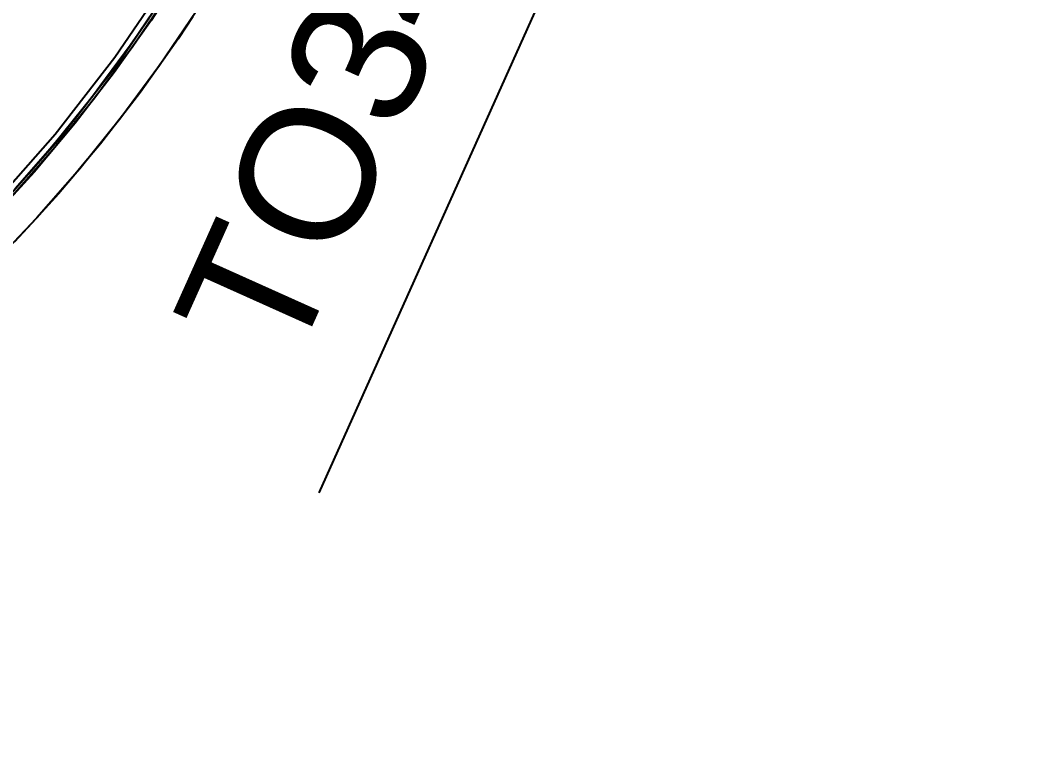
# Model space of a CAD drawing. Extents: x -29293 to 30124, y -19360 to 22650.
# Drawn here: x 6064 to 8338, y 6649 to 8319 of the extents above; entities that cross this region are included whole.
import ezdxf

# ---------------------------------------------------------------- set-up
doc = ezdxf.new("R2010")
doc.units = 0
doc.linetypes.add('XKITLINE00', pattern=[0])
doc.linetypes.add('XKITLINE05', pattern=[8, 3, -1, 1, -1, 1, -1])
doc.layers.get('0').update_dxf_attribs({"linetype": 'CONTINUOUS', "lineweight": 25})
doc.layers.get('DEFPOINTS').update_dxf_attribs({"color": 3, "linetype": 'CONTINUOUS', "lineweight": 25})
doc.layers.add('01粗实线层', color=7, linetype='CONTINUOUS', lineweight=60)
doc.layers.add('part1', color=7, linetype='CONTINUOUS')
doc.layers.add('text', color=7, linetype='CONTINUOUS')
doc.styles.add('HZ', font='arial.ttf', dxfattribs={"width": 0.7})
doc.styles.add('STYLE_1', font='arial.ttf', dxfattribs={"height": 0.2})
doc.dimstyles.get("Standard").update_dxf_attribs({"dimscale": 20, "dimtxt": 3, "dimasz": 3.5, "dimexe": 2, "dimexo": 2, "dimgap": 1, "dimtad": 1, "dimdec": 0, "dimdsep": 46, "dimtxsty": 'HZ', "dimblk": 'OBLIQUE', "dimcen": 0, "dimclrd": 1, "dimclre": 1, "dimclrt": 1, "dimadec": 1, "dimazin": 2, "dimtfac": 1, "dimtdec": 0, "dimtmove": 1, "dimatfit": 0, "dimldrblk": 'OBLIQUE', "dimfxl": 0, "dimtolj": 1, "dimtzin": 0, "dimarcsym": 0})

# ---------------------------------------------------------------- blocks, each defined once
blk = doc.blocks.new('*D803')
at = {"layer": 'part1', "color": 6, "linetype": 'XKITLINE05'}
for p, q in [((1096.122, 1635.804), (1097.358, 1637.623)), ((1096.235, 1635.722), (1097.476, 1637.548)), ((1094.774, 1634.067), (1096.122, 1635.804)), ((1094.882, 1633.978), (1096.235, 1635.722)), ((1093.32, 1632.418), (1094.774, 1634.067)), ((1093.422, 1632.322), (1094.882, 1633.978))]:
    blk.add_line(p, q, dxfattribs=at)
blk = doc.blocks.new('*D806')
at = {"layer": 'part1', "color": 6, "linetype": 'XKITLINE05'}
for p, q in [((1097.342, 1637.245), (1096.531, 1636.049)), ((1097.291, 1637.277), (1096.844, 1636.617)), ((1097.963, 1636.842), (1097.135, 1635.621)), ((1096.844, 1636.617), (1096.482, 1636.083)), ((1096.471, 1636.069), (1095.788, 1635.146)), ((1096.482, 1636.083), (1096.471, 1636.069)), ((1096.531, 1636.049), (1095.672, 1634.887)), ((1097.135, 1635.621), (1096.258, 1634.435)), ((1095.788, 1635.146), (1095.624, 1634.924)), ((1095.624, 1634.924), (1095.405, 1634.652)), ((1095.672, 1634.887), (1094.765, 1633.762)), ((1095.405, 1634.652), (1094.72, 1633.8)), ((1096.258, 1634.435), (1095.332, 1633.286)), ((1094.72, 1633.8), (1093.872, 1632.832)), ((1094.765, 1633.762), (1093.814, 1632.674)), ((1095.332, 1633.286), (1094.361, 1632.175)), ((1094.361, 1632.175), (1093.344, 1631.106))]:
    blk.add_line(p, q, dxfattribs=at)
blk = doc.blocks.new('*D808')
at = {"layer": 'part1', "color": 6, "linetype": 'XKITLINE05'}
for p, q in [((1097.731, 1637.85), (1096.945, 1636.638)), ((1096.945, 1636.638), (1096.109, 1635.459)), ((1096.895, 1636.672), (1096.539, 1636.169)), ((1097.885, 1636.728), (1097.557, 1636.223)), ((1096.539, 1636.169), (1096.061, 1635.494)), ((1096.557, 1636.194), (1096.539, 1636.169)), ((1097.557, 1636.223), (1097.214, 1635.738)), ((1097.214, 1635.738), (1097.049, 1635.505)), ((1096.061, 1635.494), (1095.179, 1634.352)), ((1096.109, 1635.459), (1095.226, 1634.315)), ((1097.049, 1635.505), (1096.704, 1635.018)), ((1095.708, 1635.037), (1095.534, 1634.812)), ((1096.704, 1635.018), (1096.346, 1634.555)), ((1095.534, 1634.812), (1095.179, 1634.352)), ((1096.346, 1634.555), (1096.162, 1634.316)), ((1095.179, 1634.352), (1094.251, 1633.248)), ((1095.226, 1634.315), (1094.297, 1633.208)), ((1096.162, 1634.316), (1095.802, 1633.851)), ((1095.802, 1633.851), (1095.433, 1633.41)), ((1095.433, 1633.41), (1095.225, 1633.162)), ((1094.251, 1633.248), (1093.279, 1632.182)), ((1094.297, 1633.208), (1093.322, 1632.141)), ((1095.225, 1633.162), (1094.853, 1632.721)), ((1094.853, 1632.721), (1094.475, 1632.306)), ((1094.475, 1632.306), (1094.238, 1632.046)), ((1094.238, 1632.046), (1093.859, 1631.631))]:
    blk.add_line(p, q, dxfattribs=at)
blk = doc.blocks.new('*D865')
at = {"layer": 'text', "color": 3, "linetype": 'XKITLINE00'}
blk.add_line((1100.738, 1625.959), (1110.335, 1647.337), dxfattribs=at)
at = {"layer": 'text', "color": 3}
blk.add_solid([(1110.335, 1647.337), (1109.972, 1645.308), (1110.335, 1647.337), (1109.06, 1645.717)], dxfattribs=at)
at = {"layer": 'text', "color": 3, "style": 'STYLE_1'}
blk.add_text('TO34.08m', height=3, rotation=65.8271, dxfattribs=at).set_placement((1100.139, 1628.734))
blk = doc.blocks.new('_Oblique')
at = {"color": 0, "linetype": 'ByBlock', "lineweight": -2}
blk.add_line((-0.5, -0.5), (0.5, 0.5), dxfattribs=at)
blk = doc.blocks.new('*D1486')
at = {"layer": '01粗实线层', "color": 1, "lineweight": -2}
blk.add_arc((3446.8, 10292), 1319.4, 270, 356.4996, dxfattribs=at)
at = {"layer": 'DEFPOINTS', "color": 0}
for p in [(3446.8, 18692), (3446.8, 10292), (8337.7, 9992.8), (4083.1, 9136.1), (3446.8, 2712.5)]:
    blk.add_point(p, dxfattribs=at)
at = {"layer": '01粗实线层', "color": 1, "lineweight": -2, "xscale": 420, "yscale": 420, "zscale": 420}
for p, rotation in [((4763.8, 10211.4), 86.49960635118744), ((3446.8, 8972.6), 180)]:
    blk.add_blockref('_Oblique', p, dxfattribs=dict(at, rotation=rotation))
at = {"layer": '01粗实线层', "color": 1, "insert": (4145.3, 9549.5), "char_height": 360, "attachment_point": 5, "rotation": 43.2498, "style": 'HZ'}
blk.add_mtext('\\A1;86.5°', dxfattribs=at)

msp = doc.modelspace()

# ---------------------------------------------------------------- block references
at = {"layer": 'part1', "xscale": 100, "yscale": 100, "zscale": 100}
for name in ['*D803', '*D808', '*D806']:
    msp.add_blockref(name, (-103333.8, -155345.7), dxfattribs=at)
at = {"layer": 'text', "xscale": 100, "yscale": 100, "zscale": 100}
msp.add_blockref('*D865', (-103333.8, -155345.7), dxfattribs=at)

# ---------------------------------------------------------------- dimensions: what is measured, and where the dimension line sits
at = {"layer": '01粗实线层'}
dim = msp.add_angular_dim_2l(base=(4083.1, 9136.1), line1=((3446.8, 2712.5), (3446.8, 18692)), line2=((3446.8, 10292), (8337.7, 9992.8)), dimstyle='Standard', override={"dimscale": 120, "dimfxl": 3, "dimarcsym": 2}, dxfattribs=at)
dim.commit()
dim.dimension.update_dxf_attribs({"geometry": '*D1486', "text_midpoint": (4145.3, 9549.5)})

doc.saveas('drawing.dxf')
